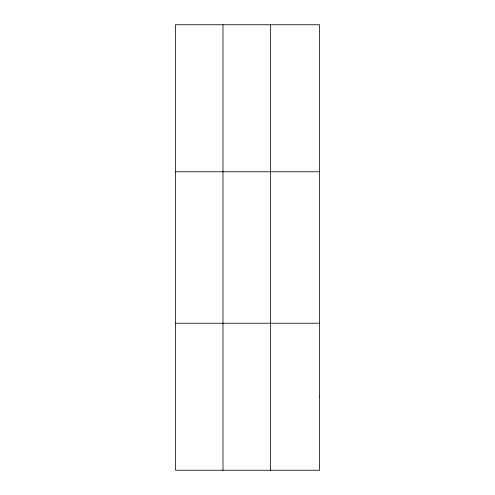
<?xml version="1.0" encoding="UTF-8"?>
<svg xmlns="http://www.w3.org/2000/svg" width="495" height="495" viewBox="0 0 495 495"><rect width="100%" height="100%" fill="white"/><g stroke="black" fill="none" stroke-linecap="round" stroke-linejoin="round"><path stroke-width="0.74" d="M222.985 24.75L222.985 470.25M270.573 24.75L270.573 470.25M175.397 171.765L319.603 171.765M175.397 323.235L319.603 323.235M319.603 396.743L319.603 470.25L175.397 470.25L175.397 24.75L319.603 24.75L319.603 396.743"/></g></svg>
